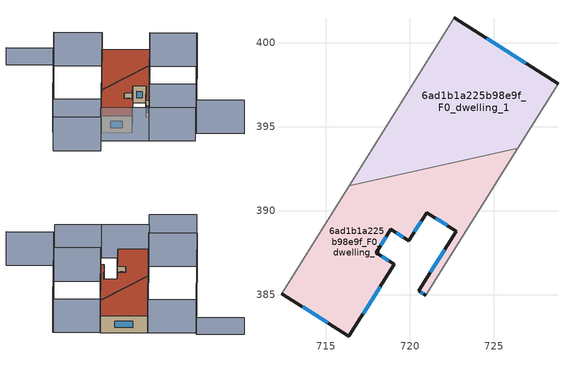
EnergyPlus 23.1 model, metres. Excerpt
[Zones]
6ad1b1a225b98e9f_F0_dwelling_0
 floor ground (EU_floor_Construction): 726.41,393.74 720.93,384.98 720.51,385.24 722.75,388.78 720.99,389.89 719.93,388.22 718.86,388.89 717.98,387.5 719.07,386.81 716.37,382.54 712.35,385.07 716.38,391.49 z0
 wall outside (EU_wall_Construction): 712.35,385.07 716.37,382.54 719.07,386.81 717.98,387.5 718.86,388.89 719.93,388.22 720.99,389.89 722.75,388.78 720.51,385.24 720.93,384.98 z0:3
 wall adiabatic (EU_wall_Construction): 716.38,391.49 712.35,385.07 / 720.93,384.98 726.41,393.74 z0:3
 wall to 6ad1b1a225b98e9f_F0_dwelling_1 (EU_wall_Construction): 726.41,393.74 716.38,391.49 z0:3
 window (EU_Window_Construction): 718.26,387.93 718.59,388.46 / 718.74,387.03 718.32,387.29 / 717.21,383.87 718.23,385.48 / 713.6,384.28 715.12,383.33 / 720.64,385.16 720.8,385.06 / 722.06,387.67 721.21,386.34 / 721.54,389.54 722.2,389.12 / 720.26,388.74 720.66,389.37 / 719.19,388.68 719.6,388.43 z0.93:2.07
 roof outside (EU_roof_Construction): 720.93,384.98 726.41,393.74 716.38,391.49 712.35,385.07 716.37,382.54 719.07,386.81 717.98,387.5 718.86,388.89 719.93,388.22 720.99,389.89 722.75,388.78 720.51,385.24 z3
6ad1b1a225b98e9f_F0_dwelling_1
 floor ground (EU_floor_Construction): 728.81,397.57 726.41,393.74 716.38,391.49 722.64,401.48 z0
 wall outside (EU_wall_Construction): 728.81,397.57 722.64,401.48 z0:3
 wall adiabatic (EU_wall_Construction): 722.64,401.48 716.38,391.49 / 726.41,393.74 728.81,397.57 z0:3
 window (EU_Window_Construction): 726.89,398.79 724.56,400.26 z0.93:2.07
 roof outside (EU_roof_Construction): 726.41,393.74 728.81,397.57 722.64,401.48 716.38,391.49 z3
shading: 717.33,379.23 723.41,375.46 / 711.1,383.07 717.32,379.22 / 703.37,384.48 709.59,380.63 / 730.86,373.38 724.65,377.25 / 724.65,377.25 734.9,393.71 / 720.92,384.96 728.81,397.57 / 728.81,397.57 734.96,393.72 / 734.96,393.72 727.07,381.11 / 727.07,381.11 720.92,384.96 / 722.66,401.51 712.35,385.07 / 712.35,385.07 706.06,389.01 / 706.06,389.01 716.37,405.45 / 716.37,405.45 722.66,401.51 z0:6; 710.28,409.52 716.5,405.67 / 716.5,405.67 706.16,388.97 z0:3
[Building]
EU S2 Campaign: North Axis=0; Terrain=City; Solar Distribution=FullExterior
[Site:Location]
Montreal-Trudeau.Intl.AP: Latitude=45.4667; Longitude=-73.75; Time Zone=-5; Elevation=36
[SizingPeriod:WeatherFileDays]
AnnualSizingPeriod: Begin Month=1; Begin Day of Month=1; End Month=12; End Day of Month=31; Day of Week for Start Day=Monday; Use Weather File Daylight Saving Period=No; Use Weather File Rain and Snow Indicators=No
[MATERIAL]
EU_InternalMass_Material: Roughness=MediumRough; Thickness=0.1; Conductivity=1; Density=1800; Specific Heat=900; Thermal Absorptance=0.9; Solar Absorptance=0.7; Visible Absorptance=0.7
[MATERIAL:NOMASS] Roughness=MediumRough; Thermal Absorptance=0.9; Solar Absorptance=0.7; Visible Absorptance=0.7
Name | Thermal Resistance
EU_wall_NoMass; EU_floor_NoMass | 1.36485
EU_roof_NoMass | 2.55992
[WINDOWMATERIAL:SIMPLEGLAZINGSYSTEM]
EU_Window_SimpleGlazing: UFactor=3.92339; Solar Heat Gain Coefficient=0.8; Visible Transmittance=0.8
[CONSTRUCTION]
EU_wall_Construction: EU_wall_NoMass
EU_roof_Construction: EU_roof_NoMass
EU_floor_Construction: EU_floor_NoMass
EU_Window_Construction: EU_Window_SimpleGlazing
EU_InternalMass_Construction: EU_InternalMass_Material
[ZONE] Type=1; Multiplier=1; Ceiling Height=autocalculate; Floor Area=autocalculate; Part of Total Floor Area=Yes
Name | Volume
6ad1b1a225b98e9f_F0_dwelling_0 | 178.839
6ad1b1a225b98e9f_F0_dwelling_1 | 178.837
[INTERNALMASS] Construction=EU_InternalMass_Construction
Name | Zone or ZoneList | Surface Area
6ad1b1a225b98e9f_F0_dwelling_0_EU_InternalMass | 6ad1b1a225b98e9f_F0_dwelling_0 | 59.6127
6ad1b1a225b98e9f_F0_dwelling_1_EU_InternalMass | 6ad1b1a225b98e9f_F0_dwelling_1 | 59.6124
[OTHEREQUIPMENT] Fuel Type=Electricity; Design Level Calculation Method=Watts/Area; Power per Zone Floor Area=1; Fraction Latent=0; Fraction Radiant=0; Fraction Lost=0; Carbon Dioxide Generation Rate=0; EndUse Subcategory=EU_Step8_InternalGains
Name | Zone or ZoneList or Space or SpaceList | Schedule
EU_Step8_InternalGain_6ad1b1a225b98e9f_F0_dwelling_0_f000 | 6ad1b1a225b98e9f_F0_dwelling_0 | EU_Step8_GainSchedule_6ad1b1a225b98e9f_F0_dwelling_0_f000
EU_Step8_InternalGain_6ad1b1a225b98e9f_F0_dwelling_1_f000 | 6ad1b1a225b98e9f_F0_dwelling_1 | EU_Step8_GainSchedule_6ad1b1a225b98e9f_F0_dwelling_1_f000
[ZONEVENTILATION:DESIGNFLOWRATE] Schedule=EU_AlwaysOn; Design Flow Rate Calculation Method=AirChanges/Hour; Air Changes per Hour=0.860309; Ventilation Type=Natural; Fan Pressure Rise=0; Fan Total Efficiency=1; Constant Term Coefficient=1; Temperature Term Coefficient=0; Velocity Term Coefficient=0; Velocity Squared Term Coefficient=0; Minimum Indoor Temperature=-100; Maximum Indoor Temperature=100; Delta Temperature=-100; Minimum Outdoor Temperature=-100; Maximum Outdoor Temperature=100; Maximum Wind Speed=40
Name | Zone or ZoneList or Space or SpaceList
EU_ConstantAir_6ad1b1a225b98e9f_F0_dwelling_0 | 6ad1b1a225b98e9f_F0_dwelling_0
EU_ConstantAir_6ad1b1a225b98e9f_F0_dwelling_1 | 6ad1b1a225b98e9f_F0_dwelling_1
[HVACTEMPLATE:THERMOSTAT] Constant Heating Setpoint=20; Constant Cooling Setpoint=50
EU_HeatOnly_6ad1b1a225b98e9f_F0_dwelling_0; EU_HeatOnly_6ad1b1a225b98e9f_F0_dwelling_1
[HVACTEMPLATE:ZONE:IDEALLOADSAIRSYSTEM] System Availability Schedule=EU_AlwaysOn; Maximum Heating Supply Air Temperature=50; Minimum Cooling Supply Air Temperature=13; Maximum Heating Supply Air Humidity Ratio=0.0156; Minimum Cooling Supply Air Humidity Ratio=0.0077; Heating Limit=NoLimit; Cooling Limit=NoLimit; Heating Availability Schedule=EU_AlwaysOn; Cooling Availability Schedule=EU_CoolingOff; Dehumidification Control Type=ConstantSensibleHeatRatio; Cooling Sensible Heat Ratio=0.7; Dehumidification Setpoint=60; Humidification Control Type=None; Humidification Setpoint=30; Outdoor Air Method=None; Outdoor Air Flow Rate per Person=0.00944; Outdoor Air Flow Rate per Zone Floor Area=0; Outdoor Air Flow Rate per Zone=0; Demand Controlled Ventilation Type=None; Outdoor Air Economizer Type=NoEconomizer; Heat Recovery Type=None; Sensible Heat Recovery Effectiveness=0.7; Latent Heat Recovery Effectiveness=0.65
Name | Template Thermostat
6ad1b1a225b98e9f_F0_dwelling_0 | EU_HeatOnly_6ad1b1a225b98e9f_F0_dwelling_0
6ad1b1a225b98e9f_F0_dwelling_1 | EU_HeatOnly_6ad1b1a225b98e9f_F0_dwelling_1
[SIZING:ZONE] Zone Cooling Design Supply Air Temperature Input Method=SupplyAirTemperature; Zone Cooling Design Supply Air Temperature=13; Zone Heating Design Supply Air Temperature Input Method=SupplyAirTemperature; Zone Heating Design Supply Air Temperature=50; Zone Cooling Design Supply Air Humidity Ratio=0.008; Zone Heating Design Supply Air Humidity Ratio=0.008; Cooling Design Air Flow Method=DesignDay; Cooling Design Air Flow Rate=0; Cooling Minimum Air Flow per Zone Floor Area=0.000762; Cooling Minimum Air Flow=0; Cooling Minimum Air Flow Fraction=0.2; Heating Design Air Flow Method=DesignDay; Heating Design Air Flow Rate=0; Heating Maximum Air Flow per Zone Floor Area=0.002032; Heating Maximum Air Flow=0.141576; Heating Maximum Air Flow Fraction=0.3; Account for Dedicated Outdoor Air System=No; Dedicated Outdoor Air System Control Strategy=NeutralSupplyAir; Dedicated Outdoor Air Low Setpoint Temperature for Design=autosize; Dedicated Outdoor Air High Setpoint Temperature for Design=autosize; Zone Load Sizing Method=Sensible Load Only No Latent Load; Zone Latent Cooling Design Supply Air Humidity Ratio Input Method=HumidityRatioDifference; Zone Cooling Design Supply Air Humidity Ratio Difference=0.005; Zone Latent Heating Design Supply Air Humidity Ratio Input Method=HumidityRatioDifference; Zone Humidification Design Supply Air Humidity Ratio Difference=0.005
6ad1b1a225b98e9f_F0_dwelling_0; 6ad1b1a225b98e9f_F0_dwelling_1
[SCHEDULE:CONSTANT]
Name | Hourly Value
EU_AlwaysOn | 1
EU_CoolingOff | 0
[SCHEDULE:FILE] Column Number=1; Rows to Skip at Top=0; Number of Hours of Data=8760; Column Separator=Comma; Interpolate to Timestep=No; Minutes per Item=60; Adjust Schedule for Daylight Savings=Yes
Name | File
EU_Step8_GainSchedule_6ad1b1a225b98e9f_F0_dwelling_0_f000 | ../../schedules/6ad1b1a225b98e9f/6ad1b1a225b98e9f_F0_dwelling_0_f000_gain.csv
EU_Step8_GainSchedule_6ad1b1a225b98e9f_F0_dwelling_1_f000 | ../../schedules/6ad1b1a225b98e9f/6ad1b1a225b98e9f_F0_dwelling_1_f000_gain.csv
